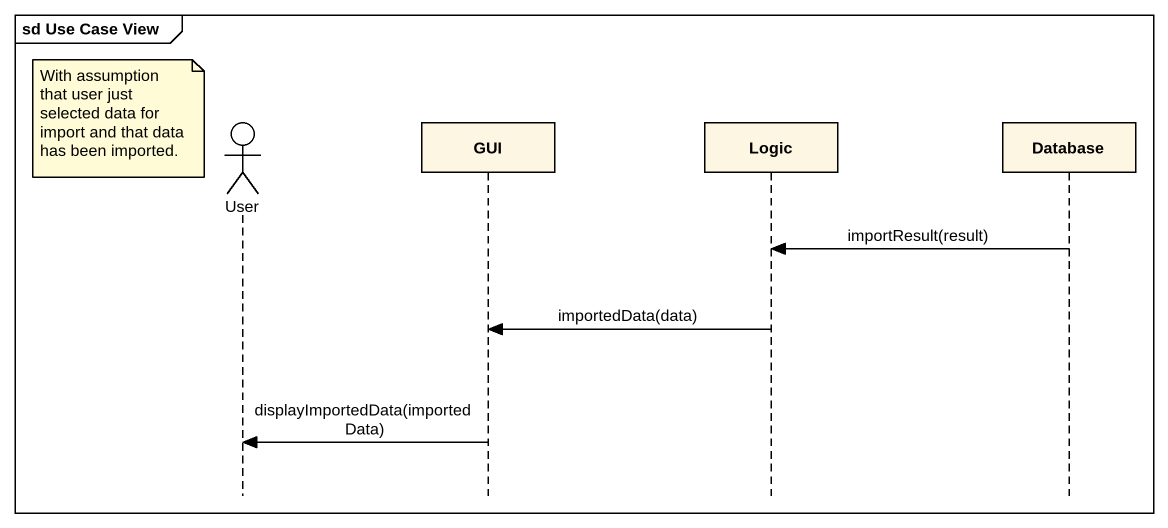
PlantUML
@startuml
mainframe sd Use Case View
hide footbox
actor User
participant GUI
participant Logic
participant "Database" as Database_

note left of User : With assumption that user just selected data for import and that data has been imported.
Database_ -> Logic : importResult(result)
Logic -> GUI : importedData(data)
GUI -> User : displayImportedData(importedData)
@enduml
